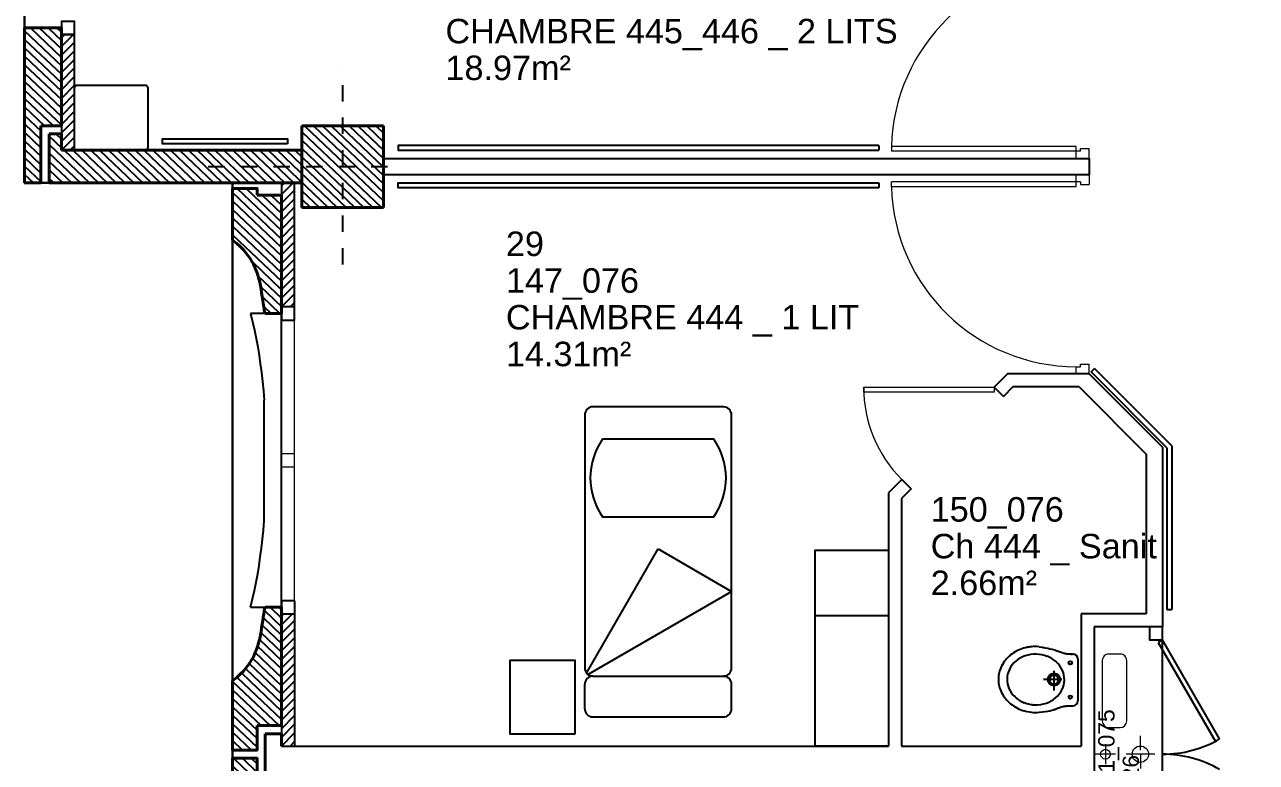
# Model space of a CAD drawing. Header units: metres. Extents: x -8 to 211, y -5 to 116.
# Drawn here: x 143.8 to 151.35, y 74.5 to 79.02 of the extents above; entities that cross this region are included whole.
import ezdxf

# ---------------------------------------------------------------- set-up
doc = ezdxf.new("R2010")
doc.units = ezdxf.units.M
doc.header["$LTSCALE"] = 0.6
doc.header["$MEASUREMENT"] = 0
doc.linetypes.add('CACHÉ', pattern=[0.25, 0.125, -0.125])
doc.linetypes.add('CONTINU', pattern=[0])
doc.layers.get('0').update_dxf_attribs({"linetype": 'CONTINUOUS'})
for name, color, linetype in [('001axes', 1, 'CONTINUOUS'), ('006 sanitaire', 5, 'CONTINUOUS'), ('009 main courante', 181, 'CONTINUOUS'), ('400 Lits', 150, 'CONTINUOUS'), ('A_AGENC', 204, 'CONTINUOUS'), ('A_EQMP', 142, 'CONTINUOUS'), ('A_Etiqu_Gaine', 8, 'CONTINUOUS'), ('A_Etiqu_Gaine_ancien', 8, 'CONTINUOUS'), ('A_Etiqu_Gaine_code', 8, 'CONTINUOUS'), ('A_Etiqu_Local', 8, 'CONTINUOUS'), ('A_Etiqu_Local_ancien', 8, 'CONTINUOUS'), ('A_HACH_CLOIS', 7, 'CONTINU'), ('A_HACH_STRUC', 7, 'CONTINUOUS'), ('A_MUR_CLOIS', 8, 'CONTINU'), ('A_MURS_ALÈG', 7, 'CONTINU')]:
    doc.layers.add(name, color=color, linetype=linetype)
for name, color, linetype, lineweight in [('A_CHASS', 4, 'CONTINU', 0), ('A_MURS_STRU', 7, 'CONTINU', 40), ('A_PORTE', 8, 'CONTINU', 0), ('A_SANI', 5, 'CONTINU', 0), ('CONTOUR', 54, 'CONTINUOUS', 30)]:
    doc.layers.add(name, color=color, linetype=linetype, lineweight=lineweight)
doc.styles.add('Attribut', font='arial.ttf')

# ---------------------------------------------------------------- blocks, each defined once
blk = doc.blocks.new('A_Etiqu_Local')
at = {"style": 'Attribut', "flags": 1}
for tag, p in [('CODE_HOPITAL', (-0.4463, 1.632)), ('CODE_SITE', (-0.4463, 1.407)), ('CODE_BATIMENT', (-0.4463, 1.182)), ('CODE_SECTEUR', (-0.4463, 0.957)), ('CODE_ETAGE', (-0.4463, 0.732)), ('NOM_NORMALISE', (-0.4463, -0.843)), ('SECTEUR_ACTIVITE', (-0.4463, -1.068)), ('SOUS_SECTEUR_ACTIVITE', (-0.4463, -1.293)), ('VOLUME', (-0.4463, -1.518)), ('SERVICE', (-0.4463, -1.743)), ('CODE_UG', (-0.4463, -1.968)), ('CODE_UA', (-0.4463, -2.193)), ('CODE_POLE', (-0.4463, -2.418)), ('OCCUPANT_EXTERNE', (-0.4463, -2.643)), ('DISPONIBILITE', (-0.4463, -2.868)), ('ACCES_HANDICAPES', (-0.4463, -3.093)), ('NATURE_SOL', (-0.4463, -3.318)), ('RISQUE_LABORATOIRE', (-0.4463, -3.543)), ('AMIANTE', (-0.4463, -3.768))]:
    blk.add_attdef(tag, p, '', height=0.15, dxfattribs=at)
at = {"layer": 'A_Etiqu_Local', "style": 'Attribut'}
for tag, p in [('CODE_PIECE', (-0.4463, 0.282)), ('NOM_USAGE', (-0.4463, 0.057)), ('SURFACE', (-0.4463, -0.168))]:
    blk.add_attdef(tag, p, '', height=0.15, dxfattribs=at)
at = {"layer": 'A_Etiqu_Local_ancien', "style": 'Attribut'}
blk.add_attdef('CODE_PIECE_ANCIEN', (-0.4463, 0.507), '', height=0.15, dxfattribs=at)
blk = doc.blocks.new('A_Etiqu_Gaine')
at = {"style": 'Attribut', "flags": 1}
for tag, p in [('CODE_HOPITAL', (-0.4323, 0.8651)), ('CODE_SITE', (-0.4323, 0.7151)), ('CODE_BATIMENT', (-0.4323, 0.5651)), ('CODE_SECTEUR', (-0.4323, 0.4151)), ('CODE_ETAGE', (-0.4323, 0.2651)), ('NOM_NORMALISE', (-0.4323, -0.3349)), ('SECTEUR_ACTIVITE', (-0.4323, -0.4849)), ('SOUS_SECTEUR_ACTIVITE', (-0.4323, -0.6349)), ('SURFACE', (-0.4323, -0.7849)), ('CODE_UG', (-0.4323, -0.9349)), ('CODE_POLE', (-0.4323, -1.0849)), ('AMIANTE', (-0.4323, -1.2349))]:
    blk.add_attdef(tag, p, '', height=0.1, dxfattribs=at)
at = {"layer": 'A_Etiqu_Gaine', "style": 'Attribut'}
blk.add_attdef('NOM_USAGE', (-0.4323, -0.1849), '', height=0.1, dxfattribs=at)
at = {"layer": 'A_Etiqu_Gaine_ancien', "style": 'Attribut'}
blk.add_attdef('CODE_PIECE_ANCIEN', (-0.4323, 0.1151), '', height=0.1, dxfattribs=at)
at = {"layer": 'A_Etiqu_Gaine_code', "style": 'Attribut'}
blk.add_attdef('CODE_PIECE', (-0.4323, -0.0349), '', height=0.1, dxfattribs=at)

msp = doc.modelspace()

# ---------------------------------------------------------------- hatches: boundary and pattern name
at = {"layer": 'A_HACH_CLOIS'}
h = msp.add_hatch(dxfattribs=at)
h.set_pattern_fill('ANSI31', color=8, scale=0.3, style=0)
h.set_pattern_definition([(45, (144.02486, 78.246183), (-0.0265165, 0.0265165), [])])
h.paths.add_polyline_path([(144.1049, 82.656), (144.0249, 82.656), (144.0249, 81.7965), (144.1049, 81.7965)])
h.paths.add_polyline_path([(144.1049, 81.6962), (144.0249, 81.6962), (144.0249, 80.8361), (144.1049, 80.8361)])
h.paths.add_polyline_path([(144.1049, 78.9561), (144.0249, 78.9561), (144.0249, 78.2462), (144.1049, 78.2462)])
h = msp.add_hatch(dxfattribs=at)
h.set_pattern_fill('ANSI31', color=8, scale=0.3, style=0)
h.set_pattern_definition([(45, (145.374795, 77.286544), (-0.0265165, 0.0265165), [])])
h.paths.add_polyline_path([(145.4548, 78.0462), (145.3748, 78.0462), (145.3748, 77.9716), (145.3749, 77.9716), (145.3749, 77.2865), (145.4548, 77.2865)])
h = msp.add_hatch(dxfattribs=at)
h.set_pattern_fill('ANSI31', color=8, scale=0.3, style=0)
h.set_pattern_definition([(45, (145.37486, 74.596553), (-0.0265165, 0.0265165), [])])
h.paths.add_polyline_path([(145.4549, 75.4066), (145.3749, 75.4066), (145.3749, 74.7214), (145.3749, 74.5966), (145.4549, 74.5966)])
at = {"layer": 'A_HACH_STRUC', "linetype": 'Continuous'}
h = msp.add_hatch(dxfattribs=at)
h.set_pattern_fill('ANSI31', color=8, scale=0.3, angle=-88.5553, style=0)
h.set_pattern_definition([(316.4447, (143.799855, 78.046186), (0.02583954, 0.0271766), [])])
h.paths.add_polyline_path([(144.0249, 82.656), (144.0249, 82.696), (143.7999, 82.696), (143.7999, 81.7711), (143.8999, 81.7711), (143.8999, 81.9461), (144.0249, 81.9461)])
h.paths.add_polyline_path([(144.0249, 81.5461), (143.8999, 81.5461), (143.8999, 81.7211), (143.7999, 81.7211), (143.7999, 80.7962), (144.0249, 80.7962)])
h.paths.add_polyline_path([(144.0249, 78.9561), (144.0249, 78.9961), (143.7999, 78.9961), (143.7999, 78.0462), (143.8999, 78.0462), (143.8999, 78.3962), (144.0249, 78.3962)])
h = msp.add_hatch(dxfattribs=at)
h.set_pattern_fill('ANSI31', color=8, scale=0.3, angle=-88.5553, style=0)
h.set_pattern_definition([(316.4447, (143.949857, 77.246543), (0.02583954, 0.0271766), [])])
h.paths.add_polyline_path([(145.4999, 78.2462), (144.1049, 78.2462), (144.1049, 78.2461), (144.0249, 78.2461), (144.0249, 78.3462), (143.9499, 78.3462), (143.9499, 78.0462), (145.3748, 78.0462), (145.3748, 78.0462), (145.4548, 78.0462), (145.4999, 78.0462)])
h.paths.add_polyline_path([(145.3748, 77.9716), (145.2249, 77.9716), (145.2249, 78.0125), (145.0748, 78.0125), (145.0748, 77.6965), (145.0997, 77.6762), (145.1215, 77.6564), (145.1404, 77.6372), (145.1567, 77.6186), (145.1708, 77.6005), (145.1828, 77.583), (145.193, 77.566), (145.2017, 77.5495), (145.2093, 77.5336), (145.2159, 77.5182), (145.2189, 77.5107), (145.2217, 77.5032), (145.2244, 77.4958), (145.227, 77.4883), (145.2295, 77.4806), (145.2319, 77.4727), (145.2341, 77.4646), (145.2363, 77.4561), (145.2385, 77.4472), (145.2406, 77.4378), (145.2447, 77.4176), (145.2487, 77.3958), (145.2525, 77.3731), (145.2561, 77.3503), (145.2594, 77.3279), (145.2625, 77.3067), (145.2654, 77.2873), (145.2679, 77.2703), (145.2702, 77.2565), (145.272, 77.2465), (145.3749, 77.2465), (145.3749, 77.2865), (145.3748, 77.2865)])
h.paths.add_polyline_path([(145.9999, 78.3962), (145.4999, 78.3962), (145.4999, 77.8962), (145.9999, 77.8962)])
h = msp.add_hatch(dxfattribs=at)
h.set_pattern_fill('ANSI31', color=8, scale=0.3, angle=-88.5553, style=0)
h.set_pattern_definition([(316.4447, (145.07485, 73.64654), (0.02583954, 0.0271766), [])])
h.paths.add_polyline_path([(145.3749, 75.4066), (145.3749, 75.4465), (145.272, 75.4465), (145.2702, 75.4366), (145.2679, 75.4228), (145.2654, 75.4058), (145.2625, 75.3864), (145.2594, 75.3652), (145.2561, 75.3428), (145.2525, 75.32), (145.2487, 75.2973), (145.2447, 75.2755), (145.2406, 75.2553), (145.2385, 75.2459), (145.2363, 75.237), (145.2341, 75.2285), (145.2319, 75.2204), (145.2295, 75.2125), (145.227, 75.2048), (145.2244, 75.1973), (145.2217, 75.1898), (145.2189, 75.1824), (145.2159, 75.1749), (145.2093, 75.1595), (145.2017, 75.1436), (145.193, 75.1271), (145.1828, 75.1101), (145.1708, 75.0926), (145.1567, 75.0745), (145.1404, 75.0559), (145.1215, 75.0367), (145.0997, 75.0169), (145.0748, 74.9966), (145.0748, 74.5715), (145.2249, 74.5715), (145.2249, 74.7214), (145.3749, 74.7214)])
h.paths.add_polyline_path([(145.3749, 74.3716), (145.2249, 74.3716), (145.2249, 74.5215), (145.0748, 74.5215), (145.0748, 74.0965), (145.0997, 74.0762), (145.1215, 74.0564), (145.1404, 74.0372), (145.1567, 74.0186), (145.1708, 74.0005), (145.1828, 73.983), (145.193, 73.966), (145.2017, 73.9495), (145.2093, 73.9336), (145.2159, 73.9182), (145.2189, 73.9107), (145.2217, 73.9032), (145.2244, 73.8958), (145.227, 73.8883), (145.2295, 73.8806), (145.2319, 73.8727), (145.2341, 73.8646), (145.2363, 73.8561), (145.2385, 73.8472), (145.2406, 73.8378), (145.2447, 73.8176), (145.2487, 73.7958), (145.2525, 73.7731), (145.2561, 73.7503), (145.2594, 73.7279), (145.2625, 73.7067), (145.2654, 73.6873), (145.2679, 73.6703), (145.2702, 73.6565), (145.272, 73.6465), (145.3749, 73.6465), (145.3749, 73.6865)])

# ---------------------------------------------------------------- linework, layer by layer
at = {"layer": '001axes', "color": 8, "linetype": 'CACHÉ'}
for p, q in [((145.7499, 77.5462), (145.7499, 78.7462)), ((144.9249, 78.1462), (146.1097, 78.1462))]:
    msp.add_line(p, q, dxfattribs=at)
at = {"layer": '006 sanitaire', "color": 8, "linetype": 'Continuous'}
for p, q in [((150.0193, 75.2045), (150.0386, 75.2016)), ((150.0386, 75.2016), (150.0558, 75.1987)), ((150.0386, 75.2012), (150.0558, 75.1983)), ((150.0558, 75.1987), (150.071, 75.1958)), ((150.071, 75.1954), (150.0843, 75.1926)), ((150.0843, 75.193), (150.096, 75.1903)), ((150.0843, 75.1926), (150.096, 75.1899)), ((150.096, 75.1903), (150.1061, 75.1876)), ((150.1061, 75.1876), (150.1149, 75.1851)), ((150.1149, 75.1851), (150.1225, 75.1827)), ((150.1225, 75.1827), (150.1291, 75.1805)), ((150.1291, 75.1805), (150.1348, 75.1785)), ((150.1348, 75.1781), (150.1374, 75.1771)), ((150.1374, 75.1771), (150.1399, 75.1762)), ((150.1399, 75.1766), (150.1422, 75.1757)), ((150.1422, 75.1757), (150.1444, 75.1749)), ((150.1444, 75.1749), (150.1466, 75.1741)), ((150.1444, 75.1745), (150.1466, 75.1737)), ((150.1466, 75.1737), (150.1487, 75.1729)), ((150.1487, 75.1729), (150.1507, 75.1722)), ((150.1507, 75.1725), (150.1528, 75.1718)), ((150.1507, 75.1722), (150.1528, 75.1714)), ((150.1528, 75.1714), (150.1548, 75.1707)), ((150.1548, 75.1711), (150.1569, 75.1703)), ((150.1569, 75.1699), (150.159, 75.1692)), ((150.159, 75.1696), (150.1612, 75.1689)), ((150.159, 75.1692), (150.1612, 75.1685)), ((150.1612, 75.1689), (150.1634, 75.1681)), ((150.1634, 75.1681), (150.1657, 75.1674)), ((150.1634, 75.1678), (150.1657, 75.1671)), ((150.1657, 75.1671), (150.1679, 75.1664)), ((150.1679, 75.1668), (150.1702, 75.1661)), ((150.1679, 75.1664), (150.1702, 75.1657)), ((150.1702, 75.1657), (150.1725, 75.1651)), ((150.1725, 75.1655), (150.1748, 75.1649)), ((150.1725, 75.1651), (150.1748, 75.1645)), ((150.1748, 75.1649), (150.1771, 75.1643)), ((150.1771, 75.1643), (150.1793, 75.1638)), ((150.1771, 75.1639), (150.1793, 75.1634)), ((150.1793, 75.1638), (150.1837, 75.1629)), ((150.1793, 75.1634), (150.1837, 75.1626)), ((150.1837, 75.1629), (150.1881, 75.1622)), ((150.1837, 75.1626), (150.1881, 75.1618)), ((150.1881, 75.1622), (150.1924, 75.1617)), ((150.1924, 75.1617), (150.1966, 75.1613)), ((150.1966, 75.1609), (150.2009, 75.1606)), ((150.2009, 75.161), (150.2052, 75.1608)), ((150.2052, 75.1608), (150.2096, 75.1606)), ((150.2052, 75.1604), (150.2096, 75.1603)), ((150.2096, 75.1606), (150.214, 75.1606)), ((150.214, 75.1606), (150.2186, 75.1606)), ((150.214, 75.1602), (150.2186, 75.1602)), ((150.2186, 75.1602), (150.2234, 75.1602)), ((150.2234, 75.1606), (150.2265, 75.1604)), ((150.2554, 75.1305), (150.2554, 74.8733)), ((150.1096, 74.9359), (150.1096, 75.058)), ((150.1584, 75.0039), (150.0461, 75.0039)), ((150.1061, 74.8188), (150.1149, 74.8217)), ((150.1149, 74.8217), (150.1225, 74.8245)), ((150.1149, 74.8213), (150.1225, 74.8241)), ((150.1225, 74.8241), (150.1291, 74.8268)), ((150.1291, 74.8272), (150.1348, 74.8296)), ((150.1348, 74.8296), (150.1374, 74.8307)), ((150.1348, 74.8292), (150.1374, 74.8303)), ((150.1374, 74.8307), (150.1399, 74.8317)), ((150.1374, 74.8303), (150.1399, 74.8314)), ((150.1399, 74.8314), (150.1422, 74.8323)), ((150.1422, 74.8327), (150.1444, 74.8336)), ((150.1444, 74.8332), (150.1466, 74.834)), ((150.1466, 74.834), (150.1487, 74.8348)), ((150.1487, 74.8348), (150.1507, 74.8355)), ((150.1507, 74.8359), (150.1528, 74.8365)), ((150.1507, 74.8355), (150.1528, 74.8361)), ((150.1528, 74.8365), (150.1548, 74.8371)), ((150.1548, 74.8371), (150.1569, 74.8377)), ((150.1548, 74.8367), (150.1569, 74.8373)), ((150.1569, 74.8377), (150.159, 74.8382)), ((150.159, 74.8382), (150.1612, 74.8387)), ((150.159, 74.8378), (150.1612, 74.8383)), ((150.1612, 74.8387), (150.1634, 74.8392)), ((150.1612, 74.8383), (150.1634, 74.8388)), ((150.1634, 74.8392), (150.1657, 74.8396)), ((150.1634, 74.8388), (150.1657, 74.8392)), ((150.1657, 74.8392), (150.1679, 74.8396)), ((150.1679, 74.84), (150.1702, 74.8404)), ((150.1679, 74.8396), (150.1702, 74.84)), ((150.1702, 74.8404), (150.1725, 74.8407)), ((150.1725, 74.8407), (150.1748, 74.841)), ((150.1748, 74.841), (150.1771, 74.8413)), ((150.1771, 74.8413), (150.1793, 74.8415)), ((150.1793, 74.8415), (150.1837, 74.842)), ((150.1837, 74.842), (150.1881, 74.8423)), ((150.1837, 74.8416), (150.1881, 74.842)), ((150.1881, 74.842), (150.1924, 74.8422)), ((150.1924, 74.8426), (150.1966, 74.8428)), ((150.1966, 74.8428), (150.2009, 74.843)), ((150.1966, 74.8424), (150.2009, 74.8426)), ((150.2009, 74.8426), (150.2052, 74.8427)), ((150.2052, 74.8427), (150.2096, 74.8428)), ((150.2096, 74.8431), (150.214, 74.8432)), ((150.214, 74.8428), (150.2186, 74.8428)), ((150.2186, 74.8432), (150.2234, 74.8432)), ((150.2186, 74.8428), (150.2234, 74.8428)), ((150.2234, 74.8432), (150.2265, 74.8433)), ((150.2234, 74.8428), (150.2265, 74.8429)), ((150.0193, 74.8041), (150.0386, 74.8058)), ((150.0193, 74.8037), (150.0386, 74.8054)), ((150.0386, 74.8058), (150.0558, 74.8079)), ((150.0386, 74.8054), (150.0558, 74.8075)), ((150.0558, 74.8079), (150.071, 74.8103)), ((150.071, 74.81), (150.0843, 74.8126)), ((150.0843, 74.813), (150.096, 74.8158)), ((150.096, 74.8158), (150.1061, 74.8188))]:
    msp.add_line(p, q, dxfattribs=at)
for centre, radius in [((150.2093, 75.1068), 0.0105), ((150.2093, 75.1065), 0.0105), ((150.1096, 75.0039), 0.0383), ((150.1096, 75.0039), 0.0276), ((150.2093, 74.8965), 0.0105)]:
    msp.add_circle(centre, radius, dxfattribs=at)
for centre, radius, start, end in [((149.996, 74.9466), 0.2596, 85.01907, 106.22016), ((149.996, 74.9462), 0.2596, 85.01907, 106.22016), ((149.9726, 74.9927), 0.2069, 128.66279, 153.37745), ((149.9726, 74.9924), 0.2069, 128.66279, 153.37745), ((149.9883, 74.9731), 0.232, 106.22047, 128.6625), ((149.9891, 74.9819), 0.1761, 108.90989, 130.26754), ((149.9964, 74.9606), 0.1986, 68.71824, 108.91928), ((150.0046, 74.982), 0.1761, 47.36056, 68.7182), ((150.2254, 75.1301), 0.03, 359.99998, 87.81649), ((149.9475, 75.005), 0.1787, 153.37703, 180.00001), ((149.9592, 75.0051), 0.1377, 153.69118, 203.91568), ((149.9774, 74.9961), 0.1581, 130.26793, 153.69014), ((150.0168, 74.9949), 0.1581, 23.93805, 47.36027), ((150.0354, 75.0035), 0.1377, 333.69002, 23.93902), ((150.0354, 75.0031), 0.1377, 333.69002, 23.93902), ((149.9483, 75.0053), 0.1796, 180.00058, 206.51909), ((149.9754, 75.0188), 0.2098, 206.51856, 231.02116), ((149.9754, 75.0185), 0.2098, 206.51856, 231.02116), ((149.9778, 75.0134), 0.1581, 203.93805, 227.36027), ((149.99, 75.0266), 0.1761, 227.36056, 248.7182), ((149.99, 75.0263), 0.1761, 227.36056, 248.7182), ((150.0171, 75.0126), 0.1581, 310.26863, 333.69085), ((150.0171, 75.0122), 0.1581, 310.26863, 333.69085), ((149.9911, 75.0379), 0.2348, 231.02128, 253.30031), ((149.9982, 75.0476), 0.1986, 248.71824, 288.88532), ((149.9982, 75.0473), 0.1986, 248.71824, 288.88532), ((150.0055, 75.0259), 0.1761, 288.90989, 310.26754), ((150.2254, 74.8729), 0.03, 272.18353, 359.99998), ((149.9983, 75.0624), 0.26, 253.30068, 274.46337)]:
    msp.add_arc(centre, radius, start, end, dxfattribs=at)
at = {"layer": '009 main courante', "color": 8, "linetype": 'Continuous'}
for p, q in [((149.0349, 78.2764), (149.0349, 78.2464)), ((149.0349, 78.0461), (149.0349, 78.0161)), ((150.3365, 76.8886), (150.3577, 76.9098)), ((150.8012, 76.424), (150.3365, 76.8886)), ((150.8312, 76.4364), (150.3577, 76.9098)), ((150.8012, 76.424), (150.8012, 75.433)), ((150.8312, 76.4364), (150.8312, 75.433)), ((150.8012, 75.4331), (150.8312, 75.433))]:
    msp.add_line(p, q, dxfattribs=at)
msp.add_lwpolyline([(145.4117, 78.2862), (144.6449, 78.2861), (144.6449, 78.3161), (145.4117, 78.3162)], close=True, dxfattribs=at)
for points in [[(149.0349, 78.2764), (146.0899, 78.2764), (146.0899, 78.2464), (149.0349, 78.2464)], [(149.0349, 78.0161), (146.0899, 78.0161), (146.0899, 78.0461), (149.0349, 78.0461)]]:
    msp.add_lwpolyline(points, dxfattribs=at)
at = {"layer": '400 Lits', "color": 8, "linetype": 'Continuous'}
for p, q in [((148.083, 76.6746), (147.283, 76.6746)), ((147.233, 76.6246), (147.233, 75.0744)), ((148.133, 75.0744), (148.133, 76.6246)), ((147.3422, 76.4779), (148.0238, 76.4779)), ((147.3422, 76.0008), (148.0238, 76.0008)), ((147.2439, 75.0435), (147.683, 75.8041)), ((147.683, 75.8041), (148.133, 75.5442)), ((147.2518, 75.0355), (148.133, 75.5442)), ((147.233, 74.8246), (147.233, 74.9746)), ((147.283, 75.0246), (148.083, 75.0246)), ((147.283, 75.0246), (148.083, 75.0246)), ((147.283, 75.0246), (148.083, 75.0246)), ((148.133, 74.8246), (148.133, 74.9746)), ((147.283, 74.7746), (148.083, 74.7746))]:
    msp.add_line(p, q, dxfattribs=at)
for centre, radius, start, end in [((147.283, 76.6246), 0.05, 90.00168, 180.00176), ((148.083, 76.6246), 0.05, 359.99948, 89.99937), ((147.683, 76.2393), 0.416, 145.00777, 214.99254), ((147.683, 76.2393), 0.416, 325.00791, 34.99193), ((147.283, 75.0746), 0.05, 179.99948, 269.99937), ((148.083, 75.0746), 0.05, 270.00168, 0.00176), ((147.283, 74.9746), 0.05, 90.00053, 180.00062), ((148.083, 74.9746), 0.05, 359.99824, 89.99832), ((147.283, 74.8246), 0.05, 179.99948, 269.99937), ((148.083, 74.8246), 0.05, 270.00168, 0.00176)]:
    msp.add_arc(centre, radius, start, end, dxfattribs=at)
at = {"layer": 'A_AGENC', "color": 8, "linetype": 'Continuous'}
for points in [[(150.7749, 75.3265), (150.6949, 75.3265), (150.6949, 75.2465), (150.7749, 75.2465)], [(150.7749, 73.8465), (150.6949, 73.8465), (150.6949, 73.7665), (150.7749, 73.7665), (150.7749, 75.3265)]]:
    msp.add_lwpolyline(points, dxfattribs=at)
msp.add_lwpolyline([(150.7489, 75.2315), (151.0989, 74.6253), (151.1249, 74.6403), (150.7749, 75.2465)], close=True, dxfattribs=at)
for centre, start, end in [((150.7749, 75.2465), 270, 300), ((150.7749, 73.8465), 59.99999, 90)]:
    msp.add_arc(centre, 0.7, start, end, dxfattribs=at)
at = {"layer": 'A_CHASS', "color": 8, "linetype": 'Continuous'}
for p, q in [((145.3749, 77.2065), (145.3749, 75.4865)), ((145.4549, 75.4865), (145.4549, 77.2065))]:
    msp.add_line(p, q, dxfattribs=at)
for points in [[(145.4549, 76.3865), (145.3749, 76.3865)], [(145.3749, 76.3065), (145.4549, 76.3065)]]:
    msp.add_lwpolyline(points, dxfattribs=at)
at = {"layer": 'A_EQMP', "color": 8, "linetype": 'Continuous'}
msp.add_line((148.6449, 75.3967), (149.0949, 75.3967), dxfattribs=at)
msp.add_lwpolyline([(144.1049, 78.2462), (144.1049, 78.6262, -0.414214), (144.1249, 78.6462), (144.5349, 78.6462, -0.414214), (144.5549, 78.6262), (144.5549, 78.2662, -0.414214), (144.5349, 78.2462), (144.1049, 78.2462)], format="xyb", dxfattribs=at)
for points in [[(149.0949, 74.5967), (148.6449, 74.5967), (148.6449, 75.7967), (149.0949, 75.7967)], [(147.1749, 74.6714), (147.1749, 75.1214), (146.7749, 75.1214), (146.7749, 74.6714)]]:
    msp.add_lwpolyline(points, close=True, dxfattribs=at)
at = {"layer": 'A_MUR_CLOIS', "color": 8, "linetype": 'Continuous'}
for p, q in [((145.9999, 78.1965), (150.3249, 78.1965)), ((150.3249, 78.1965), (150.3249, 78.0965)), ((150.3249, 78.0965), (145.9999, 78.0965)), ((145.3748, 78.0462), (145.3749, 77.2065)), ((149.8249, 76.8768), (149.7428, 76.7946)), ((150.3249, 76.8768), (149.8249, 76.8768)), ((150.3249, 76.8768), (150.7749, 76.4268)), ((149.7428, 76.7946), (149.7993, 76.7381)), ((149.8581, 76.7968), (149.7993, 76.7381)), ((150.2635, 76.7968), (149.8581, 76.7968)), ((150.2635, 76.7968), (150.6749, 76.3854)), ((150.7749, 76.4268), (150.7749, 75.3265)), ((150.6749, 76.3854), (150.6749, 75.4065)), ((149.1771, 76.2289), (149.0949, 76.1468)), ((149.1771, 76.2289), (149.2336, 76.1724)), ((149.0949, 76.1468), (149.0949, 74.5965)), ((149.2336, 76.1724), (149.1749, 76.1136)), ((149.1749, 76.1136), (149.1749, 74.5965)), ((145.4549, 75.4865), (145.3749, 75.4865)), ((145.3749, 75.4865), (145.3749, 75.4066)), ((145.4549, 75.4865), (145.4549, 74.5966)), ((145.3749, 75.4066), (145.4549, 75.4066)), ((150.2754, 75.4065), (150.2754, 74.5965)), ((150.6749, 75.4065), (150.2754, 75.4065)), ((150.3554, 75.3265), (150.3554, 73.7665)), ((150.7749, 75.3265), (150.3554, 75.3265)), ((145.3749, 74.5965), (149.0949, 74.5965)), ((149.1749, 74.5965), (150.2754, 74.5965))]:
    msp.add_line(p, q, dxfattribs=at)
at = {"layer": 'A_MUR_CLOIS', "color": 8}
msp.add_line((145.3749, 75.4066), (145.3749, 74.5967), dxfattribs=at)
at = {"layer": 'A_MUR_CLOIS', "color": 8, "linetype": 'Continuous'}
for points in [[(144.0249, 78.9561), (144.1049, 78.9561), (144.1049, 79.0361), (144.0249, 79.0361)], [(144.0249, 78.2461), (144.1049, 78.2461), (144.1049, 78.9561), (144.0249, 78.9561)]]:
    msp.add_lwpolyline(points, close=True, dxfattribs=at)
for points in [[(145.3748, 78.0462), (145.4548, 78.0462)], [(145.3749, 77.2065), (145.4549, 77.2065), (145.4548, 78.0462)], [(145.4548, 77.2865), (145.3748, 77.2865)]]:
    msp.add_lwpolyline(points, dxfattribs=at)
at = {"layer": 'A_MURS_ALÈG', "color": 8, "ltscale": 200}
for p, q in [((143.7999, 78.9961), (143.7999, 80.7962)), ((145.0748, 74.9966), (145.0748, 77.6965)), ((145.3749, 77.2465), (145.1849, 77.2465)), ((145.1849, 77.2465), (145.1973, 77.1954)), ((145.3749, 75.4465), (145.3749, 77.2465)), ((145.1973, 77.1954), (145.2087, 77.1444)), ((145.2087, 77.1444), (145.219, 77.0933)), ((145.219, 77.0933), (145.2284, 77.0419)), ((145.2284, 77.0419), (145.2369, 76.99)), ((145.2369, 76.99), (145.2445, 76.9375)), ((145.2445, 76.9375), (145.2514, 76.884)), ((145.2514, 76.884), (145.2576, 76.8294)), ((145.2576, 76.8294), (145.2632, 76.7734)), ((145.2632, 76.7734), (145.2683, 76.7159)), ((145.2683, 75.9771), (145.2683, 76.7159)), ((145.2632, 75.9196), (145.2683, 75.9771)), ((145.2576, 75.8637), (145.2632, 75.9196)), ((145.2445, 75.7556), (145.2514, 75.8091)), ((145.2514, 75.8091), (145.2576, 75.8637)), ((145.2369, 75.703), (145.2445, 75.7556)), ((145.219, 75.5998), (145.2284, 75.6512)), ((145.2284, 75.6512), (145.2369, 75.703)), ((145.2087, 75.5487), (145.219, 75.5998)), ((145.1973, 75.4977), (145.2087, 75.5487)), ((145.1849, 75.4465), (145.1973, 75.4977)), ((145.1849, 75.4465), (145.3749, 75.4465))]:
    msp.add_line(p, q, dxfattribs=at)
at = {"layer": 'A_MURS_STRU', "color": 8, "linetype": 'Continuous'}
for p, q in [((143.7999, 78.0462), (143.7999, 78.9961)), ((143.7999, 78.9961), (144.0249, 78.9961)), ((144.0249, 78.3962), (144.0249, 78.9961)), ((143.8999, 78.0462), (143.8999, 78.3962)), ((143.8999, 78.3962), (144.0249, 78.3962)), ((145.4999, 77.8962), (145.4999, 78.3962)), ((145.9999, 78.3962), (145.9999, 77.8962)), ((143.9499, 78.3462), (143.9499, 78.0462)), ((144.0249, 78.3462), (143.9499, 78.3462)), ((144.0249, 78.2462), (144.0249, 78.3462)), ((145.4999, 78.2462), (144.0249, 78.2462)), ((143.7999, 78.0462), (143.8999, 78.0462)), ((145.4999, 78.0462), (143.9499, 78.0462)), ((145.2249, 77.9716), (145.3749, 77.9716)), ((145.3749, 77.2465), (145.3749, 77.9716)), ((145.2749, 77.2465), (145.3749, 77.2465)), ((145.2749, 75.4465), (145.3749, 75.4465)), ((145.2249, 74.7214), (145.3749, 74.7214)), ((145.3749, 74.6714), (145.2749, 74.6714)), ((145.2749, 74.4217), (145.2749, 74.6714)), ((145.3749, 74.5967), (145.3749, 74.6714))]:
    msp.add_line(p, q, dxfattribs=at)
at = {"layer": 'A_MURS_STRU', "color": 8}
msp.add_line((145.3749, 75.4466), (145.3749, 74.7214), dxfattribs=at)
at = {"layer": 'A_MURS_STRU', "color": 8, "linetype": 'Continuous'}
for points in [[(145.9999, 78.3962), (145.4999, 78.3962)], [(145.2249, 77.9716), (145.2249, 78.0125), (145.0748, 78.0125), (145.0748, 77.6965)], [(145.4999, 77.8962), (145.9999, 77.8962)], [(145.0748, 77.6965), (145.0997, 77.6762), (145.1215, 77.6564), (145.1404, 77.6372), (145.1567, 77.6186), (145.1708, 77.6005), (145.1828, 77.583), (145.193, 77.566), (145.2017, 77.5495), (145.2093, 77.5336), (145.2159, 77.5182), (145.2159, 77.5182), (145.2189, 77.5107), (145.2217, 77.5032), (145.2244, 77.4958), (145.227, 77.4883), (145.2295, 77.4806), (145.2319, 77.4727), (145.2341, 77.4646), (145.2363, 77.4561), (145.2385, 77.4472), (145.2406, 77.4378), (145.2406, 77.4378), (145.2447, 77.4176), (145.2487, 77.3958), (145.2525, 77.3731), (145.2561, 77.3503), (145.2594, 77.3279), (145.2625, 77.3067), (145.2654, 77.2873), (145.2679, 77.2703), (145.2702, 77.2565), (145.272, 77.2465)], [(145.0748, 74.9966), (145.0997, 75.0169), (145.1215, 75.0367), (145.1404, 75.0559), (145.1567, 75.0745), (145.1708, 75.0926), (145.1828, 75.1101), (145.193, 75.1271), (145.2017, 75.1436), (145.2093, 75.1595), (145.2159, 75.1749), (145.2159, 75.1749), (145.2189, 75.1824), (145.2217, 75.1898), (145.2244, 75.1973), (145.227, 75.2048), (145.2295, 75.2125), (145.2319, 75.2204), (145.2341, 75.2285), (145.2363, 75.237), (145.2385, 75.2459), (145.2406, 75.2553), (145.2406, 75.2553), (145.2447, 75.2755), (145.2487, 75.2973), (145.2525, 75.32), (145.2561, 75.3428), (145.2594, 75.3652), (145.2625, 75.3864), (145.2654, 75.4058), (145.2679, 75.4228), (145.2702, 75.4366), (145.272, 75.4466)], [(145.2249, 74.7214), (145.2249, 74.5715), (145.0748, 74.5715), (145.0748, 74.9966)], [(145.2249, 74.3716), (145.2249, 74.5215), (145.0748, 74.5215), (145.0748, 74.0965)]]:
    msp.add_lwpolyline(points, dxfattribs=at)
at = {"layer": 'A_PORTE', "color": 8, "linetype": 'Continuous'}
for p, q in [((150.2449, 78.2704), (149.1133, 78.2704)), ((149.1133, 78.2704), (149.1133, 78.2404)), ((150.2727, 78.2404), (149.1133, 78.2404)), ((150.2449, 78.1965), (150.2449, 78.2704)), ((150.2727, 78.2564), (150.3249, 78.2564)), ((150.2727, 78.2404), (150.2727, 78.2564)), ((150.3249, 78.1965), (150.3249, 78.2564)), ((150.3249, 78.1965), (150.2449, 78.1965)), ((150.3249, 78.0965), (150.2449, 78.0965)), ((150.2449, 78.0227), (150.2449, 78.0965)), ((150.3249, 78.0965), (150.3249, 78.0367)), ((150.2727, 78.0527), (149.1133, 78.0527)), ((149.1133, 78.0227), (149.1133, 78.0527)), ((150.2449, 78.0227), (149.1133, 78.0227)), ((150.2727, 78.0527), (150.2727, 78.0367)), ((150.2727, 78.0367), (150.3249, 78.0367)), ((150.2727, 76.9367), (150.3249, 76.9367)), ((150.2727, 76.9207), (150.2727, 76.9367)), ((150.3249, 76.8768), (150.3249, 76.9367)), ((150.2449, 76.9207), (150.2727, 76.9207)), ((150.2449, 76.8768), (150.2449, 76.9207)), ((150.3249, 76.8768), (150.2449, 76.8768)), ((148.9428, 76.7646), (148.9428, 76.7946)), ((148.9428, 76.7946), (149.7428, 76.7946)), ((149.7428, 76.7946), (149.7428, 76.7646)), ((149.7428, 76.7646), (148.9428, 76.7646))]:
    msp.add_line(p, q, dxfattribs=at)
for centre, radius, start, end in [((150.2449, 78.2404), 1.132, 90, 178.48138), ((150.2449, 78.0527), 1.132, 181.51862, 270), ((149.7428, 76.7946), 0.8, 179.99999, 225.00001)]:
    msp.add_arc(centre, radius, start, end, dxfattribs=at)
at = {"layer": 'A_SANI', "color": 8, "linetype": 'Continuous'}
for p, q in [((150.5154, 75.16), (150.4454, 75.16)), ((150.4054, 75.12), (150.4054, 74.75)), ((150.5554, 74.75), (150.5554, 75.12)), ((150.4454, 74.71), (150.5154, 74.71)), ((150.4249, 74.6081), (150.4249, 74.4851)), ((150.6387, 74.5716), (150.6387, 74.6595)), ((150.4864, 74.5466), (150.3634, 74.5466)), ((150.7265, 74.5466), (150.5508, 74.5466)), ((150.6387, 74.5466), (150.6387, 74.4587))]:
    msp.add_line(p, q, dxfattribs=at)
for centre, radius in [((150.6387, 74.5466), 0.05), ((150.4249, 74.5466), 0.03)]:
    msp.add_circle(centre, radius, dxfattribs=at)
for centre, start, end in [((150.4454, 75.12), 90.00067, 180.00076), ((150.5154, 75.12), 359.99996, 90.00004), ((150.4454, 74.75), 179.99996, 270.00004), ((150.5154, 74.75), 270.00077, 0.00066)]:
    msp.add_arc(centre, 0.04, start, end, dxfattribs=at)
at = {"layer": 'CONTOUR', "color": 8}
for points in [[(145.0748, 78.0462), (143.7999, 78.0462), (143.7999, 92.6466)], [(145.0748, 78.0466), (143.7999, 78.0466)], [(151.3499, 56.7337), (151.3499, 56.4462), (145.0748, 56.4462), (145.0748, 78.0466)]]:
    msp.add_lwpolyline(points, dxfattribs=at)

# ---------------------------------------------------------------- block references
at = {"layer": 'A_Etiqu_Gaine', "color": 8, "rotation": 90}
msp.add_blockref('A_Etiqu_Gaine', (150.4454, 74.71), dxfattribs=at).add_auto_attribs({'CODE_PIECE': '151_075', 'NOM_USAGE': 'G26'})
at = {"layer": 'A_Etiqu_Local', "color": 8}
ref = msp.add_blockref('A_Etiqu_Local', (146.8258, 78.8446), dxfattribs=at)
ref.add_attrib('CODE_PIECE', '147_080', (146.3794, 79.1266), dxfattribs={"height": 0.15, "style": 'Attribut'})
ref.add_attrib('CODE_PIECE_ANCIEN', '30', (146.3794, 79.3516), dxfattribs={"layer": 'A_Etiqu_Local_ancien', "height": 0.15, "style": 'Attribut'})
ref.add_attrib('NOM_USAGE', 'CHAMBRE 445_446 _ 2 LITS', (146.3794, 78.9016), dxfattribs={"height": 0.15, "style": 'Attribut'})
ref.add_attrib('SURFACE', '18.97m²', (146.3794, 78.6766), dxfattribs={"height": 0.15, "style": 'Attribut'})
ref = msp.add_blockref('A_Etiqu_Local', (147.1962, 77.0917), dxfattribs=at)
ref.add_attrib('CODE_PIECE', '147_076', (146.7499, 77.3736), dxfattribs={"height": 0.15, "style": 'Attribut'})
ref.add_attrib('CODE_PIECE_ANCIEN', '29', (146.7499, 77.5986), dxfattribs={"layer": 'A_Etiqu_Local_ancien', "height": 0.15, "style": 'Attribut'})
ref.add_attrib('NOM_USAGE', 'CHAMBRE 444 _ 1 LIT', (146.7499, 77.1486), dxfattribs={"height": 0.15, "style": 'Attribut'})
ref.add_attrib('SURFACE', '14.31m²', (146.7499, 76.9236), dxfattribs={"height": 0.15, "style": 'Attribut'})
ref = msp.add_blockref('A_Etiqu_Local', (149.8, 75.6894), dxfattribs=at)
ref.add_attrib('CODE_PIECE', '150_076', (149.3536, 75.9713), dxfattribs={"height": 0.15, "style": 'Attribut'})
ref.add_attrib('NOM_USAGE', 'Ch 444 _ Sanit', (149.3536, 75.7463), dxfattribs={"height": 0.15, "style": 'Attribut'})
ref.add_attrib('SURFACE', '2.66m²', (149.3536, 75.5213), dxfattribs={"height": 0.15, "style": 'Attribut'})

doc.saveas('drawing.dxf')
